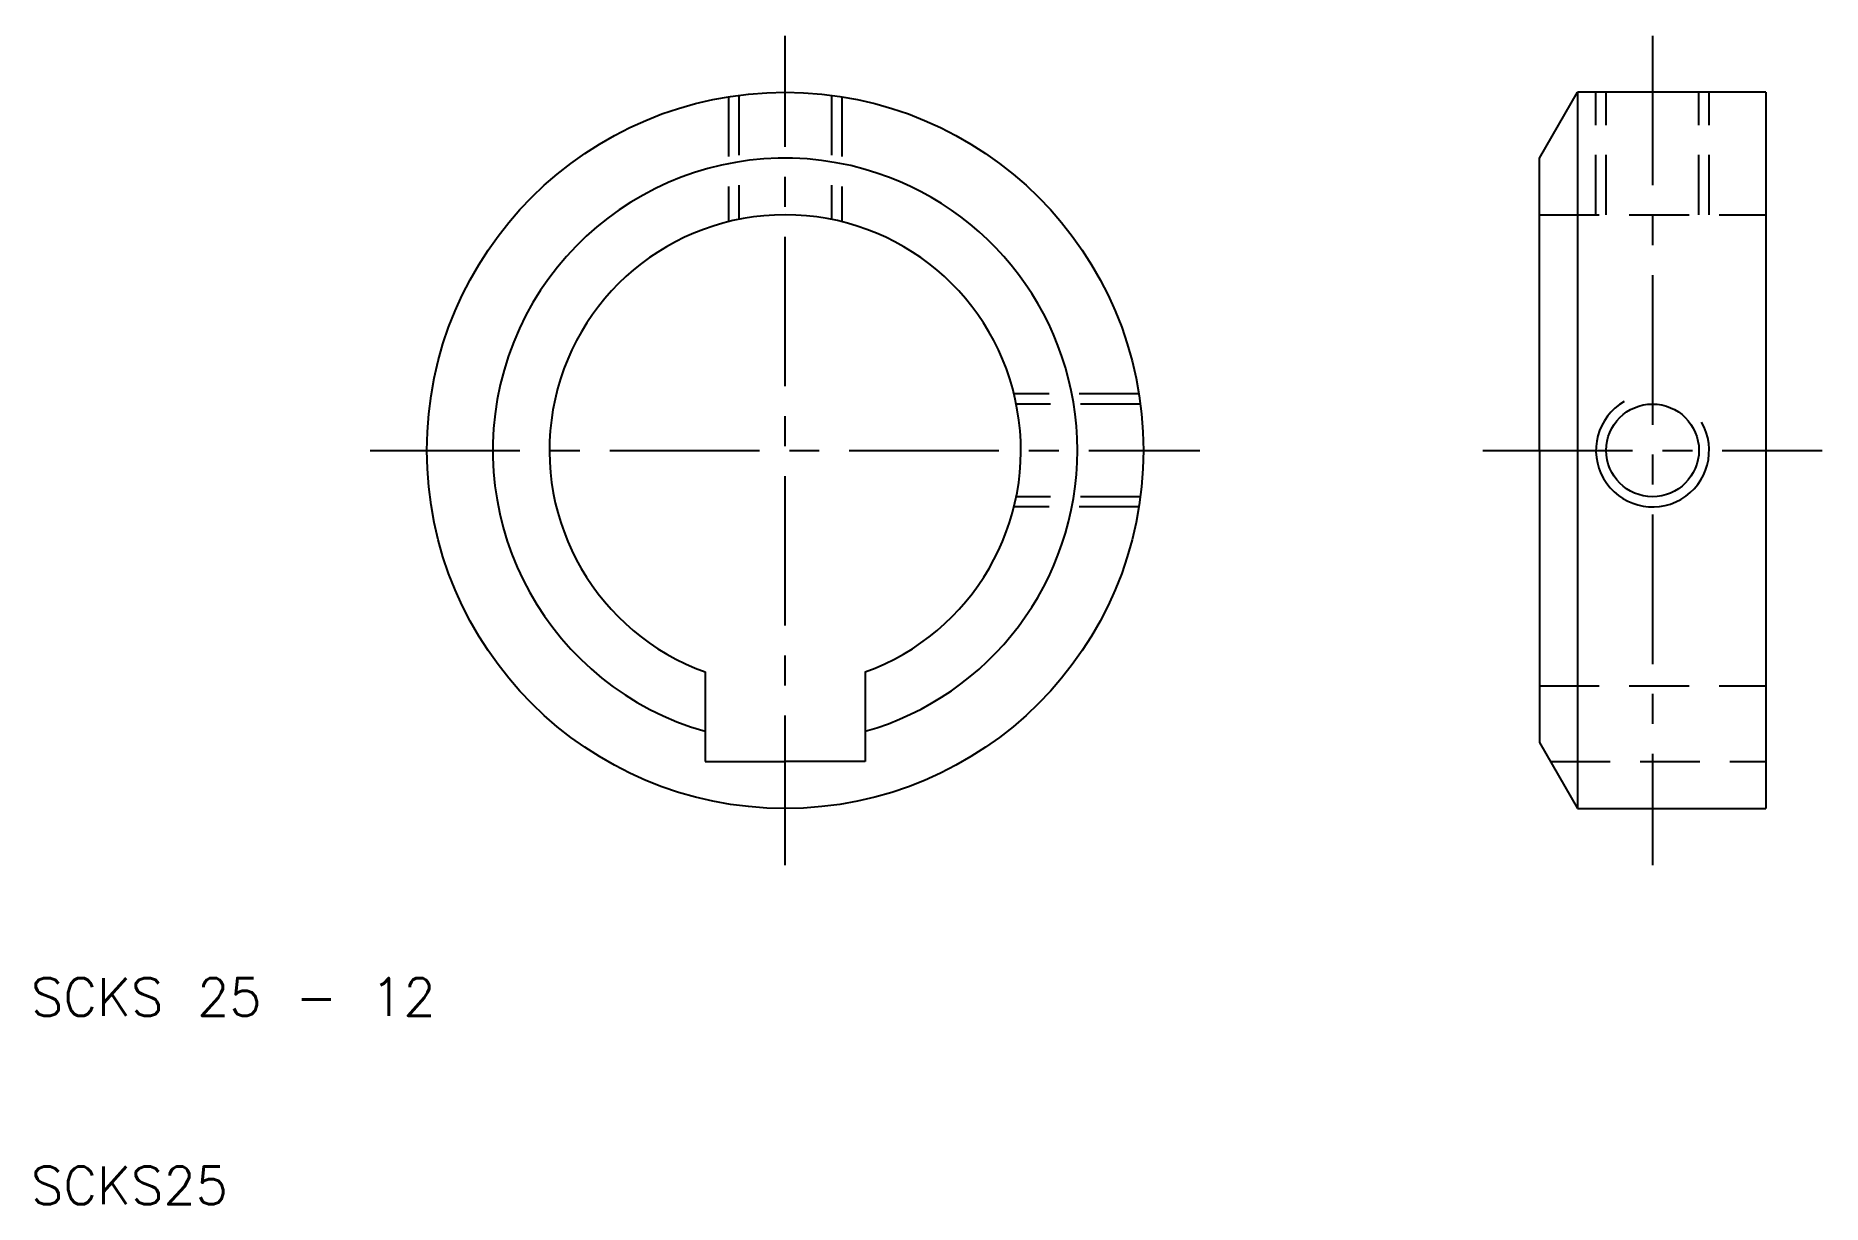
# Model space of a CAD drawing. Extents: x 10.3 to 105, y 10 to 72.
import ezdxf

# ---------------------------------------------------------------- set-up
doc = ezdxf.new("R2010")
doc.units = 0
doc.header["$LTSCALE"] = 0.25
doc.linetypes.add('CENTER', pattern=[50.8, 31.75, -6.35, 6.35, -6.35])
doc.linetypes.add('DASHED', pattern=[19.05, 12.7, -6.35])
doc.layers.get('0').update_dxf_attribs({"linetype": 'CONTINUOUS'})
doc.layers.add('CENTER', color=1, linetype='CENTER')
doc.styles.get("Standard").update_dxf_attribs({"font": 'txt.shx', "bigfont": 'extfont.shx'})

msp = doc.modelspace()

# ---------------------------------------------------------------- linework, layer by layer
at = {"color": 3, "linetype": 'DASHED'}
for p, q in [((47, 68.762), (47, 62.135)), ((47.541, 68.84), (47.541, 62.256)), ((52.459, 68.84), (52.459, 62.256)), ((53, 68.762), (53, 62.135)), ((93, 62.5), (93, 69)), ((93.541, 62.5), (93.541, 69)), ((98.459, 62.5), (98.459, 69)), ((99, 62.5), (99, 69)), ((90, 62.5), (102, 62.5)), ((68.762, 53), (62.135, 53)), ((68.84, 52.459), (62.256, 52.459)), ((68.84, 47.541), (62.256, 47.541)), ((68.762, 47), (62.135, 47)), ((90, 37.5), (102, 37.5)), ((90.577, 33.5), (102, 33.5))]:
    msp.add_line(p, q, dxfattribs=at)
for p, q in [((90, 65.5), (92.021, 69)), ((92.021, 69), (92.021, 31)), ((102, 69), (92.021, 69)), ((102, 69), (102, 50)), ((90, 50), (90, 65.5)), ((90, 50), (90, 34.5)), ((102, 50), (102, 31)), ((45.75, 38.245), (45.75, 33.5)), ((54.25, 38.245), (54.25, 33.5)), ((90, 34.5), (92.021, 31)), ((45.75, 33.5), (50, 33.5)), ((54.25, 33.5), (50, 33.5)), ((92.021, 31), (102, 31))]:
    msp.add_line(p, q)
for centre, radius in [((50, 50), 19), ((96, 50), 2.458)]:
    msp.add_circle(centre, radius)
for radius, start, end in [(15.5, 74.08604, 254.08604), (15.5, 285.91396, 74.08604), (12.5, 90, 250.12313), (12.5, 289.87687, 90)]:
    msp.add_arc((50, 50), radius, start, end)
at = {"color": 3}
msp.add_arc((96, 50), 3, 120, 30, dxfattribs=at)
at = {"layer": 'CENTER', "color": 1, "linetype": 'CENTER'}
for p, q in [((50, 28), (50, 72)), ((96, 72), (96, 28)), ((28, 50), (72, 50)), ((87, 50), (102, 50)), ((102, 50), (105, 50))]:
    msp.add_line(p, q, dxfattribs=at)

# ---------------------------------------------------------------- texts
for s, p in [('SCKS 25 - 12', (10, 20)), ('SCKS25', (10, 10))]:
    msp.add_text(s, height=2).set_placement(p)

doc.saveas('drawing.dxf')
